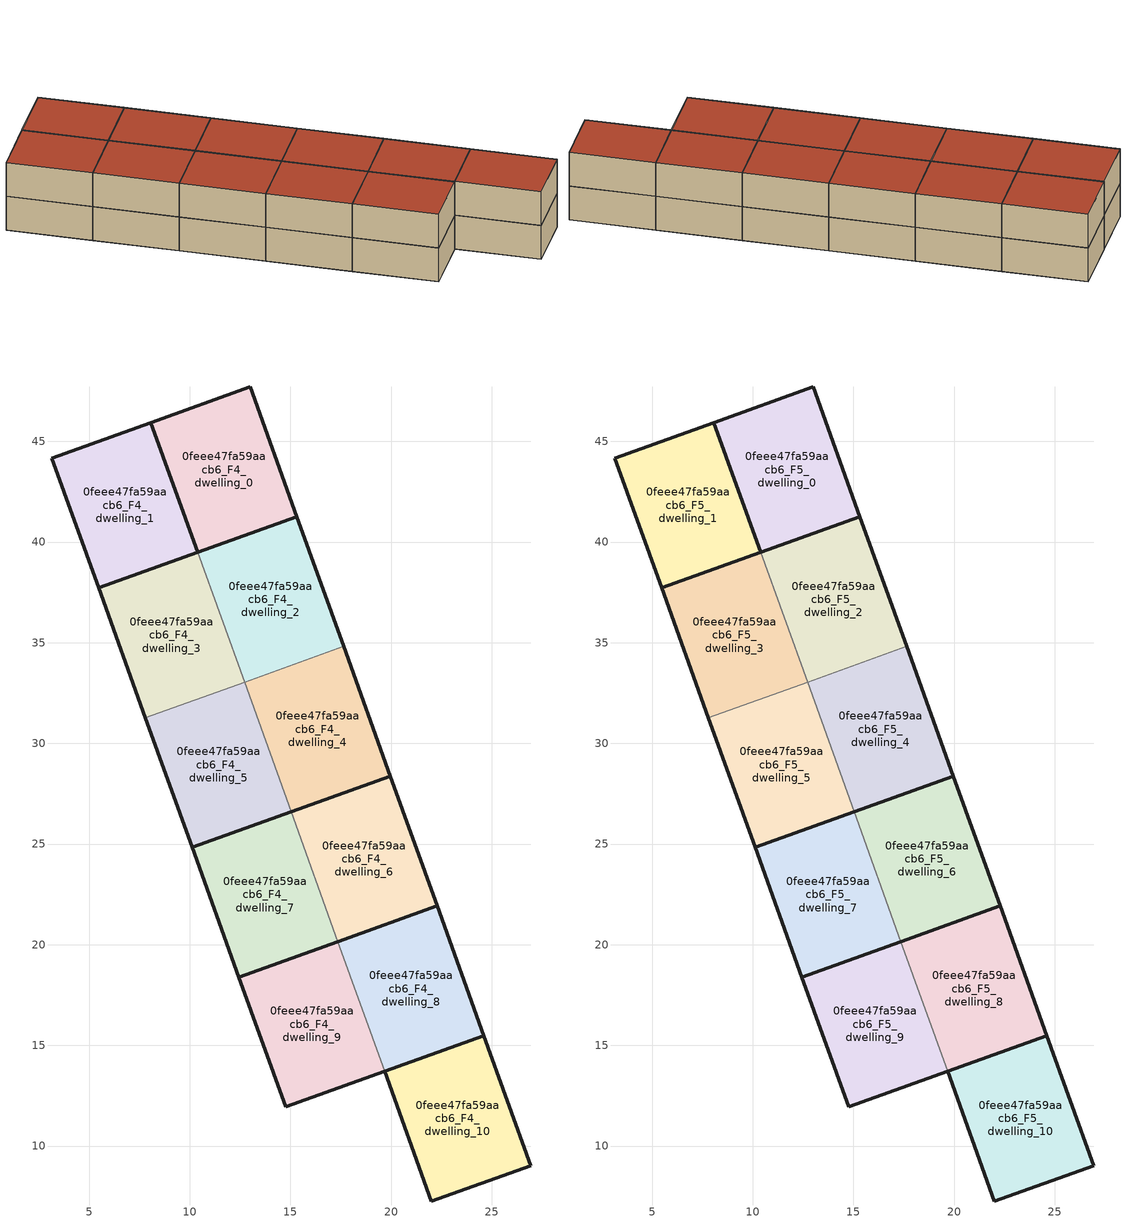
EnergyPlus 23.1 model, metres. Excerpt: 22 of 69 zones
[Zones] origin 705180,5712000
0feee47fa59aacb6_F4_dwelling_0
 floor to 0feee47fa59aacb6_F3_dwelling_0 (EU_floor_Construction): 15.32,41.26 13,47.7 8.08,45.94 10.4,39.49 z12
 wall outside (EU_wall_Construction): 8.08,45.94 13,47.7 15.32,41.26 10.4,39.49 8.08,45.94 z12:15
0feee47fa59aacb6_F4_dwelling_1
 floor to 0feee47fa59aacb6_F3_dwelling_1 (EU_floor_Construction): 10.4,39.49 8.08,45.94 3.16,44.17 5.48,37.72 z12
 wall outside (EU_wall_Construction): 10.4,39.49 5.48,37.72 3.16,44.17 8.08,45.94 10.4,39.49 z12:15
0feee47fa59aacb6_F4_dwelling_10
 floor to 0feee47fa59aacb6_F3_dwelling_10 (EU_floor_Construction): 26.93,9.03 24.6,15.48 19.69,13.71 22.01,7.27 z12
 wall outside (EU_wall_Construction): 24.6,15.48 26.93,9.03 22.01,7.27 19.69,13.71 24.6,15.48 z12:15
0feee47fa59aacb6_F4_dwelling_2
 floor to 0feee47fa59aacb6_F3_dwelling_2 (EU_floor_Construction): 17.64,34.82 15.32,41.26 10.4,39.49 12.72,33.04 z12
 wall outside (EU_wall_Construction): 10.4,39.49 15.32,41.26 17.64,34.82 z12:15
 wall to 0feee47fa59aacb6_F4_dwelling_4 (EU_wall_Construction): 17.64,34.82 12.72,33.04 z12:15
 wall to 0feee47fa59aacb6_F4_dwelling_3 (EU_wall_Construction): 12.72,33.04 10.4,39.49 z12:15
0feee47fa59aacb6_F4_dwelling_3
 floor to 0feee47fa59aacb6_F3_dwelling_3 (EU_floor_Construction): 12.72,33.04 10.4,39.49 5.48,37.72 7.8,31.27 z12
 wall outside (EU_wall_Construction): 7.8,31.27 5.48,37.72 10.4,39.49 z12:15
 wall to 0feee47fa59aacb6_F4_dwelling_5 (EU_wall_Construction): 12.72,33.04 7.8,31.27 z12:15
0feee47fa59aacb6_F4_dwelling_4
 floor to 0feee47fa59aacb6_F3_dwelling_4 (EU_floor_Construction): 19.96,28.37 17.64,34.82 12.72,33.04 15.04,26.6 z12
 wall outside (EU_wall_Construction): 17.64,34.82 19.96,28.37 15.04,26.6 z12:15
 wall to 0feee47fa59aacb6_F4_dwelling_5 (EU_wall_Construction): 15.04,26.6 12.72,33.04 z12:15
0feee47fa59aacb6_F4_dwelling_5
 floor to 0feee47fa59aacb6_F3_dwelling_5 (EU_floor_Construction): 15.04,26.6 12.72,33.04 7.8,31.27 10.12,24.83 z12
 wall outside (EU_wall_Construction): 15.04,26.6 10.12,24.83 7.8,31.27 z12:15
0feee47fa59aacb6_F4_dwelling_6
 floor to 0feee47fa59aacb6_F3_dwelling_6 (EU_floor_Construction): 22.28,21.93 19.96,28.37 15.04,26.6 17.36,20.16 z12
 wall outside (EU_wall_Construction): 15.04,26.6 19.96,28.37 22.28,21.93 17.36,20.16 z12:15
 wall to 0feee47fa59aacb6_F4_dwelling_7 (EU_wall_Construction): 17.36,20.16 15.04,26.6 z12:15
0feee47fa59aacb6_F4_dwelling_7
 floor to 0feee47fa59aacb6_F3_dwelling_7 (EU_floor_Construction): 17.36,20.16 15.04,26.6 10.12,24.83 12.44,18.38 z12
 wall outside (EU_wall_Construction): 17.36,20.16 12.44,18.38 10.12,24.83 15.04,26.6 z12:15
0feee47fa59aacb6_F4_dwelling_8
 floor to 0feee47fa59aacb6_F3_dwelling_8 (EU_floor_Construction): 24.6,15.48 22.28,21.93 17.36,20.16 19.69,13.71 z12
 wall outside (EU_wall_Construction): 17.36,20.16 22.28,21.93 24.6,15.48 19.69,13.71 z12:15
 wall to 0feee47fa59aacb6_F4_dwelling_9 (EU_wall_Construction): 19.69,13.71 17.36,20.16 z12:15
0feee47fa59aacb6_F4_dwelling_9
 floor to 0feee47fa59aacb6_F3_dwelling_9 (EU_floor_Construction): 19.69,13.71 17.36,20.16 12.44,18.38 14.76,11.94 z12
 wall outside (EU_wall_Construction): 19.69,13.71 14.77,11.94 12.44,18.38 17.36,20.16 z12:15
0feee47fa59aacb6_F5_dwelling_0
 floor to 0feee47fa59aacb6_F4_dwelling_0 (EU_floor_Construction): 15.32,41.26 13,47.7 8.08,45.94 10.4,39.49 z15
 wall outside (EU_wall_Construction): 8.08,45.94 13,47.7 15.32,41.26 10.4,39.49 8.08,45.94 z15:18
 roof outside (EU_roof_Construction): 13,47.7 15.32,41.26 10.4,39.49 8.08,45.94 z18
0feee47fa59aacb6_F5_dwelling_1
 floor to 0feee47fa59aacb6_F4_dwelling_1 (EU_floor_Construction): 10.4,39.49 8.08,45.94 3.16,44.17 5.48,37.72 z15
 wall outside (EU_wall_Construction): 10.4,39.49 5.48,37.72 3.16,44.17 8.08,45.94 10.4,39.49 z15:18
 roof outside (EU_roof_Construction): 8.08,45.94 10.4,39.49 5.48,37.72 3.16,44.17 z18
0feee47fa59aacb6_F5_dwelling_10
 floor to 0feee47fa59aacb6_F4_dwelling_10 (EU_floor_Construction): 26.93,9.03 24.6,15.48 19.69,13.71 22.01,7.27 z15
 wall outside (EU_wall_Construction): 24.6,15.48 26.93,9.03 22.01,7.27 19.69,13.71 24.6,15.48 z15:18
 roof outside (EU_roof_Construction): 24.6,15.48 26.93,9.03 22.01,7.27 19.69,13.71 z18
0feee47fa59aacb6_F5_dwelling_2
 floor to 0feee47fa59aacb6_F4_dwelling_2 (EU_floor_Construction): 17.64,34.82 15.32,41.26 10.4,39.49 12.72,33.04 z15
 wall outside (EU_wall_Construction): 10.4,39.49 15.32,41.26 17.64,34.82 z15:18
 wall to 0feee47fa59aacb6_F5_dwelling_4 (EU_wall_Construction): 17.64,34.82 12.72,33.04 z15:18
 wall to 0feee47fa59aacb6_F5_dwelling_3 (EU_wall_Construction): 12.72,33.04 10.4,39.49 z15:18
 roof outside (EU_roof_Construction): 15.32,41.26 17.64,34.82 12.72,33.04 10.4,39.49 z18
0feee47fa59aacb6_F5_dwelling_3
 floor to 0feee47fa59aacb6_F4_dwelling_3 (EU_floor_Construction): 12.72,33.04 10.4,39.49 5.48,37.72 7.8,31.27 z15
 wall outside (EU_wall_Construction): 7.8,31.27 5.48,37.72 10.4,39.49 z15:18
 wall to 0feee47fa59aacb6_F5_dwelling_5 (EU_wall_Construction): 12.72,33.04 7.8,31.27 z15:18
 roof outside (EU_roof_Construction): 10.4,39.49 12.72,33.04 7.8,31.27 5.48,37.72 z18
0feee47fa59aacb6_F5_dwelling_4
 floor to 0feee47fa59aacb6_F4_dwelling_4 (EU_floor_Construction): 19.96,28.37 17.64,34.82 12.72,33.04 15.04,26.6 z15
 wall outside (EU_wall_Construction): 17.64,34.82 19.96,28.37 15.04,26.6 z15:18
 wall to 0feee47fa59aacb6_F5_dwelling_5 (EU_wall_Construction): 15.04,26.6 12.72,33.04 z15:18
 roof outside (EU_roof_Construction): 17.64,34.82 19.96,28.37 15.04,26.6 12.72,33.04 z18
0feee47fa59aacb6_F5_dwelling_5
 floor to 0feee47fa59aacb6_F4_dwelling_5 (EU_floor_Construction): 15.04,26.6 12.72,33.04 7.8,31.27 10.12,24.83 z15
 wall outside (EU_wall_Construction): 15.04,26.6 10.12,24.83 7.8,31.27 z15:18
 roof outside (EU_roof_Construction): 12.72,33.04 15.04,26.6 10.12,24.83 7.8,31.27 z18
0feee47fa59aacb6_F5_dwelling_6
 floor to 0feee47fa59aacb6_F4_dwelling_6 (EU_floor_Construction): 22.28,21.93 19.96,28.37 15.04,26.6 17.36,20.16 z15
 wall outside (EU_wall_Construction): 15.04,26.6 19.96,28.37 22.28,21.93 17.36,20.16 z15:18
 wall to 0feee47fa59aacb6_F5_dwelling_7 (EU_wall_Construction): 17.36,20.16 15.04,26.6 z15:18
 roof outside (EU_roof_Construction): 19.96,28.37 22.28,21.93 17.36,20.16 15.04,26.6 z18
0feee47fa59aacb6_F5_dwelling_7
 floor to 0feee47fa59aacb6_F4_dwelling_7 (EU_floor_Construction): 17.36,20.16 15.04,26.6 10.12,24.83 12.44,18.38 z15
 wall outside (EU_wall_Construction): 17.36,20.16 12.44,18.38 10.12,24.83 15.04,26.6 z15:18
 roof outside (EU_roof_Construction): 15.04,26.6 17.36,20.16 12.44,18.38 10.12,24.83 z18
0feee47fa59aacb6_F5_dwelling_8
 floor to 0feee47fa59aacb6_F4_dwelling_8 (EU_floor_Construction): 24.6,15.48 22.28,21.93 17.36,20.16 19.69,13.71 z15
 wall outside (EU_wall_Construction): 17.36,20.16 22.28,21.93 24.6,15.48 19.69,13.71 z15:18
 wall to 0feee47fa59aacb6_F5_dwelling_9 (EU_wall_Construction): 19.69,13.71 17.36,20.16 z15:18
 roof outside (EU_roof_Construction): 22.28,21.93 24.6,15.48 19.69,13.71 17.36,20.16 z18
0feee47fa59aacb6_F5_dwelling_9
 floor to 0feee47fa59aacb6_F4_dwelling_9 (EU_floor_Construction): 19.69,13.71 17.36,20.16 12.44,18.38 14.76,11.94 z15
 wall outside (EU_wall_Construction): 19.69,13.71 14.77,11.94 12.44,18.38 17.36,20.16 z15:18
 roof outside (EU_roof_Construction): 17.36,20.16 19.69,13.71 14.77,11.94 12.44,18.38 z18
[Building]
EU S2 Campaign: North Axis=0; Terrain=City; Solar Distribution=FullExterior
[Site:Location]
London: Latitude=51.5; Longitude=-0.5; Time Zone=0; Elevation=25
[SizingPeriod:WeatherFileDays]
AnnualSizingPeriod: Begin Month=1; Begin Day of Month=1; End Month=12; End Day of Month=31; Day of Week for Start Day=Monday; Use Weather File Daylight Saving Period=No; Use Weather File Rain and Snow Indicators=No
[MATERIAL]
EU_InternalMass_Material: Roughness=MediumRough; Thickness=0.1; Conductivity=1; Density=1800; Specific Heat=900; Thermal Absorptance=0.9; Solar Absorptance=0.7; Visible Absorptance=0.7
[MATERIAL:NOMASS] Roughness=MediumRough; Thermal Absorptance=0.9; Solar Absorptance=0.7; Visible Absorptance=0.7
Name | Thermal Resistance
EU_wall_NoMass | 0.635353
EU_roof_NoMass | 0.675062
EU_floor_NoMass | 1.96382
[CONSTRUCTION]
EU_wall_Construction: EU_wall_NoMass
EU_roof_Construction: EU_roof_NoMass
EU_floor_Construction: EU_floor_NoMass
EU_InternalMass_Construction: EU_InternalMass_Material
[ZONE] Type=1; Multiplier=1; Ceiling Height=autocalculate; Floor Area=autocalculate; Part of Total Floor Area=Yes
Name | Volume
0feee47fa59aacb6_F4_dwelling_0; 0feee47fa59aacb6_F5_dwelling_0; 0feee47fa59aacb6_F4_dwelling_6; 0feee47fa59aacb6_F5_dwelling_6 | 107.44
0feee47fa59aacb6_F4_dwelling_1; 0feee47fa59aacb6_F5_dwelling_1 | 107.449
0feee47fa59aacb6_F4_dwelling_10; 0feee47fa59aacb6_F5_dwelling_10 | 107.448
0feee47fa59aacb6_F4_dwelling_2; 0feee47fa59aacb6_F5_dwelling_2 | 107.437
0feee47fa59aacb6_F4_dwelling_3; 0feee47fa59aacb6_F5_dwelling_3 | 107.435
0feee47fa59aacb6_F4_dwelling_4; 0feee47fa59aacb6_F5_dwelling_4 | 107.442
0feee47fa59aacb6_F4_dwelling_5; 0feee47fa59aacb6_F5_dwelling_5; 0feee47fa59aacb6_F4_dwelling_8; 0feee47fa59aacb6_F5_dwelling_8 | 107.428
0feee47fa59aacb6_F4_dwelling_7; 0feee47fa59aacb6_F5_dwelling_7 | 107.446
0feee47fa59aacb6_F4_dwelling_9; 0feee47fa59aacb6_F5_dwelling_9 | 107.439
[INTERNALMASS] Construction=EU_InternalMass_Construction
Name | Zone or ZoneList | Surface Area
0feee47fa59aacb6_F4_dwelling_0_EU_InternalMass | 0feee47fa59aacb6_F4_dwelling_0 | 42.9808
0feee47fa59aacb6_F4_dwelling_1_EU_InternalMass | 0feee47fa59aacb6_F4_dwelling_1 | 42.9756
0feee47fa59aacb6_F4_dwelling_2_EU_InternalMass | 0feee47fa59aacb6_F4_dwelling_2 | 42.9758
0feee47fa59aacb6_F4_dwelling_3_EU_InternalMass | 0feee47fa59aacb6_F4_dwelling_3 | 42.9767
0feee47fa59aacb6_F4_dwelling_4_EU_InternalMass | 0feee47fa59aacb6_F4_dwelling_4 | 42.9754
0feee47fa59aacb6_F4_dwelling_5_EU_InternalMass | 0feee47fa59aacb6_F4_dwelling_5 | 35.8166
0feee47fa59aacb6_F4_dwelling_6_EU_InternalMass | 0feee47fa59aacb6_F4_dwelling_6 | 35.8145
0feee47fa59aacb6_F4_dwelling_7_EU_InternalMass | 0feee47fa59aacb6_F4_dwelling_7 | 35.8194
0feee47fa59aacb6_F4_dwelling_8_EU_InternalMass | 0feee47fa59aacb6_F4_dwelling_8 | 35.8145
0feee47fa59aacb6_F4_dwelling_9_EU_InternalMass | 0feee47fa59aacb6_F4_dwelling_9 | 35.8194
0feee47fa59aacb6_F4_dwelling_10_EU_InternalMass | 0feee47fa59aacb6_F4_dwelling_10 | 35.8153
0feee47fa59aacb6_F5_dwelling_0_EU_InternalMass | 0feee47fa59aacb6_F5_dwelling_0 | 42.9808
0feee47fa59aacb6_F5_dwelling_1_EU_InternalMass | 0feee47fa59aacb6_F5_dwelling_1 | 42.9756
0feee47fa59aacb6_F5_dwelling_2_EU_InternalMass | 0feee47fa59aacb6_F5_dwelling_2 | 42.9758
0feee47fa59aacb6_F5_dwelling_3_EU_InternalMass | 0feee47fa59aacb6_F5_dwelling_3 | 42.9767
0feee47fa59aacb6_F5_dwelling_4_EU_InternalMass | 0feee47fa59aacb6_F5_dwelling_4 | 42.9754
0feee47fa59aacb6_F5_dwelling_5_EU_InternalMass | 0feee47fa59aacb6_F5_dwelling_5 | 35.8166
0feee47fa59aacb6_F5_dwelling_6_EU_InternalMass | 0feee47fa59aacb6_F5_dwelling_6 | 35.8145
0feee47fa59aacb6_F5_dwelling_7_EU_InternalMass | 0feee47fa59aacb6_F5_dwelling_7 | 35.8194
0feee47fa59aacb6_F5_dwelling_8_EU_InternalMass | 0feee47fa59aacb6_F5_dwelling_8 | 35.8145
0feee47fa59aacb6_F5_dwelling_9_EU_InternalMass | 0feee47fa59aacb6_F5_dwelling_9 | 35.8194
0feee47fa59aacb6_F5_dwelling_10_EU_InternalMass | 0feee47fa59aacb6_F5_dwelling_10 | 35.8153
[OTHEREQUIPMENT] Fuel Type=Electricity; Design Level Calculation Method=Watts/Area; Power per Zone Floor Area=1; Fraction Latent=0; Fraction Radiant=0; Fraction Lost=0; Carbon Dioxide Generation Rate=0; EndUse Subcategory=EU_Step8_InternalGains
Name | Zone or ZoneList or Space or SpaceList | Schedule
EU_Step8_InternalGain_0feee47fa59aacb6_F4_dwelling_0_f000 | 0feee47fa59aacb6_F4_dwelling_0 | EU_Step8_GainSchedule_0feee47fa59aacb6_F4_dwelling_0_f000
EU_Step8_InternalGain_0feee47fa59aacb6_F4_dwelling_1_f000 | 0feee47fa59aacb6_F4_dwelling_1 | EU_Step8_GainSchedule_0feee47fa59aacb6_F4_dwelling_1_f000
EU_Step8_InternalGain_0feee47fa59aacb6_F4_dwelling_2_f000 | 0feee47fa59aacb6_F4_dwelling_2 | EU_Step8_GainSchedule_0feee47fa59aacb6_F4_dwelling_2_f000
EU_Step8_InternalGain_0feee47fa59aacb6_F4_dwelling_3_f000 | 0feee47fa59aacb6_F4_dwelling_3 | EU_Step8_GainSchedule_0feee47fa59aacb6_F4_dwelling_3_f000
EU_Step8_InternalGain_0feee47fa59aacb6_F4_dwelling_4_f000 | 0feee47fa59aacb6_F4_dwelling_4 | EU_Step8_GainSchedule_0feee47fa59aacb6_F4_dwelling_4_f000
EU_Step8_InternalGain_0feee47fa59aacb6_F4_dwelling_5_f000 | 0feee47fa59aacb6_F4_dwelling_5 | EU_Step8_GainSchedule_0feee47fa59aacb6_F4_dwelling_5_f000
EU_Step8_InternalGain_0feee47fa59aacb6_F4_dwelling_6_f000 | 0feee47fa59aacb6_F4_dwelling_6 | EU_Step8_GainSchedule_0feee47fa59aacb6_F4_dwelling_6_f000
EU_Step8_InternalGain_0feee47fa59aacb6_F4_dwelling_7_f000 | 0feee47fa59aacb6_F4_dwelling_7 | EU_Step8_GainSchedule_0feee47fa59aacb6_F4_dwelling_7_f000
EU_Step8_InternalGain_0feee47fa59aacb6_F4_dwelling_8_f000 | 0feee47fa59aacb6_F4_dwelling_8 | EU_Step8_GainSchedule_0feee47fa59aacb6_F4_dwelling_8_f000
EU_Step8_InternalGain_0feee47fa59aacb6_F4_dwelling_9_f000 | 0feee47fa59aacb6_F4_dwelling_9 | EU_Step8_GainSchedule_0feee47fa59aacb6_F4_dwelling_9_f000
EU_Step8_InternalGain_0feee47fa59aacb6_F4_dwelling_10_f000 | 0feee47fa59aacb6_F4_dwelling_10 | EU_Step8_GainSchedule_0feee47fa59aacb6_F4_dwelling_10_f000
EU_Step8_InternalGain_0feee47fa59aacb6_F5_dwelling_0_f000 | 0feee47fa59aacb6_F5_dwelling_0 | EU_Step8_GainSchedule_0feee47fa59aacb6_F5_dwelling_0_f000
EU_Step8_InternalGain_0feee47fa59aacb6_F5_dwelling_1_f000 | 0feee47fa59aacb6_F5_dwelling_1 | EU_Step8_GainSchedule_0feee47fa59aacb6_F5_dwelling_1_f000
EU_Step8_InternalGain_0feee47fa59aacb6_F5_dwelling_2_f000 | 0feee47fa59aacb6_F5_dwelling_2 | EU_Step8_GainSchedule_0feee47fa59aacb6_F5_dwelling_2_f000
EU_Step8_InternalGain_0feee47fa59aacb6_F5_dwelling_3_f000 | 0feee47fa59aacb6_F5_dwelling_3 | EU_Step8_GainSchedule_0feee47fa59aacb6_F5_dwelling_3_f000
EU_Step8_InternalGain_0feee47fa59aacb6_F5_dwelling_4_f000 | 0feee47fa59aacb6_F5_dwelling_4 | EU_Step8_GainSchedule_0feee47fa59aacb6_F5_dwelling_4_f000
EU_Step8_InternalGain_0feee47fa59aacb6_F5_dwelling_5_f000 | 0feee47fa59aacb6_F5_dwelling_5 | EU_Step8_GainSchedule_0feee47fa59aacb6_F5_dwelling_5_f000
EU_Step8_InternalGain_0feee47fa59aacb6_F5_dwelling_6_f000 | 0feee47fa59aacb6_F5_dwelling_6 | EU_Step8_GainSchedule_0feee47fa59aacb6_F5_dwelling_6_f000
EU_Step8_InternalGain_0feee47fa59aacb6_F5_dwelling_7_f000 | 0feee47fa59aacb6_F5_dwelling_7 | EU_Step8_GainSchedule_0feee47fa59aacb6_F5_dwelling_7_f000
EU_Step8_InternalGain_0feee47fa59aacb6_F5_dwelling_8_f000 | 0feee47fa59aacb6_F5_dwelling_8 | EU_Step8_GainSchedule_0feee47fa59aacb6_F5_dwelling_8_f000
EU_Step8_InternalGain_0feee47fa59aacb6_F5_dwelling_9_f000 | 0feee47fa59aacb6_F5_dwelling_9 | EU_Step8_GainSchedule_0feee47fa59aacb6_F5_dwelling_9_f000
EU_Step8_InternalGain_0feee47fa59aacb6_F5_dwelling_10_f000 | 0feee47fa59aacb6_F5_dwelling_10 | EU_Step8_GainSchedule_0feee47fa59aacb6_F5_dwelling_10_f000
[ZONEVENTILATION:DESIGNFLOWRATE] Schedule=EU_AlwaysOn; Design Flow Rate Calculation Method=AirChanges/Hour; Air Changes per Hour=0.555504; Ventilation Type=Natural; Fan Pressure Rise=0; Fan Total Efficiency=1; Constant Term Coefficient=1; Temperature Term Coefficient=0; Velocity Term Coefficient=0; Velocity Squared Term Coefficient=0; Minimum Indoor Temperature=-100; Maximum Indoor Temperature=100; Delta Temperature=-100; Minimum Outdoor Temperature=-100; Maximum Outdoor Temperature=100; Maximum Wind Speed=40
Name | Zone or ZoneList or Space or SpaceList
EU_ConstantAir_0feee47fa59aacb6_F4_dwelling_0 | 0feee47fa59aacb6_F4_dwelling_0
EU_ConstantAir_0feee47fa59aacb6_F4_dwelling_1 | 0feee47fa59aacb6_F4_dwelling_1
EU_ConstantAir_0feee47fa59aacb6_F4_dwelling_2 | 0feee47fa59aacb6_F4_dwelling_2
EU_ConstantAir_0feee47fa59aacb6_F4_dwelling_3 | 0feee47fa59aacb6_F4_dwelling_3
EU_ConstantAir_0feee47fa59aacb6_F4_dwelling_4 | 0feee47fa59aacb6_F4_dwelling_4
EU_ConstantAir_0feee47fa59aacb6_F4_dwelling_5 | 0feee47fa59aacb6_F4_dwelling_5
EU_ConstantAir_0feee47fa59aacb6_F4_dwelling_6 | 0feee47fa59aacb6_F4_dwelling_6
EU_ConstantAir_0feee47fa59aacb6_F4_dwelling_7 | 0feee47fa59aacb6_F4_dwelling_7
EU_ConstantAir_0feee47fa59aacb6_F4_dwelling_8 | 0feee47fa59aacb6_F4_dwelling_8
EU_ConstantAir_0feee47fa59aacb6_F4_dwelling_9 | 0feee47fa59aacb6_F4_dwelling_9
EU_ConstantAir_0feee47fa59aacb6_F4_dwelling_10 | 0feee47fa59aacb6_F4_dwelling_10
EU_ConstantAir_0feee47fa59aacb6_F5_dwelling_0 | 0feee47fa59aacb6_F5_dwelling_0
EU_ConstantAir_0feee47fa59aacb6_F5_dwelling_1 | 0feee47fa59aacb6_F5_dwelling_1
EU_ConstantAir_0feee47fa59aacb6_F5_dwelling_2 | 0feee47fa59aacb6_F5_dwelling_2
EU_ConstantAir_0feee47fa59aacb6_F5_dwelling_3 | 0feee47fa59aacb6_F5_dwelling_3
EU_ConstantAir_0feee47fa59aacb6_F5_dwelling_4 | 0feee47fa59aacb6_F5_dwelling_4
EU_ConstantAir_0feee47fa59aacb6_F5_dwelling_5 | 0feee47fa59aacb6_F5_dwelling_5
EU_ConstantAir_0feee47fa59aacb6_F5_dwelling_6 | 0feee47fa59aacb6_F5_dwelling_6
EU_ConstantAir_0feee47fa59aacb6_F5_dwelling_7 | 0feee47fa59aacb6_F5_dwelling_7
EU_ConstantAir_0feee47fa59aacb6_F5_dwelling_8 | 0feee47fa59aacb6_F5_dwelling_8
EU_ConstantAir_0feee47fa59aacb6_F5_dwelling_9 | 0feee47fa59aacb6_F5_dwelling_9
EU_ConstantAir_0feee47fa59aacb6_F5_dwelling_10 | 0feee47fa59aacb6_F5_dwelling_10
[HVACTEMPLATE:THERMOSTAT] Constant Heating Setpoint=20; Constant Cooling Setpoint=50
EU_HeatOnly_0feee47fa59aacb6_F0_dwelling_0; EU_HeatOnly_0feee47fa59aacb6_F0_dwelling_1; EU_HeatOnly_0feee47fa59aacb6_F0_dwelling_2; EU_HeatOnly_0feee47fa59aacb6_F0_dwelling_3; EU_HeatOnly_0feee47fa59aacb6_F0_dwelling_4; EU_HeatOnly_0feee47fa59aacb6_F0_dwelling_5; EU_HeatOnly_0feee47fa59aacb6_F0_dwelling_6; EU_HeatOnly_0feee47fa59aacb6_F0_dwelling_7; EU_HeatOnly_0feee47fa59aacb6_F0_dwelling_8; EU_HeatOnly_0feee47fa59aacb6_F0_dwelling_9; EU_HeatOnly_0feee47fa59aacb6_F0_dwelling_10; EU_HeatOnly_0feee47fa59aacb6_F0_dwelling_11; EU_HeatOnly_0feee47fa59aacb6_F1_dwelling_0; EU_HeatOnly_0feee47fa59aacb6_F1_dwelling_1; EU_HeatOnly_0feee47fa59aacb6_F1_dwelling_2; EU_HeatOnly_0feee47fa59aacb6_F1_dwelling_3; EU_HeatOnly_0feee47fa59aacb6_F1_dwelling_4; EU_HeatOnly_0feee47fa59aacb6_F1_dwelling_5; EU_HeatOnly_0feee47fa59aacb6_F1_dwelling_6; EU_HeatOnly_0feee47fa59aacb6_F1_dwelling_7; EU_HeatOnly_0feee47fa59aacb6_F1_dwelling_8; EU_HeatOnly_0feee47fa59aacb6_F1_dwelling_9; EU_HeatOnly_0feee47fa59aacb6_F1_dwelling_10; EU_HeatOnly_0feee47fa59aacb6_F1_dwelling_11; EU_HeatOnly_0feee47fa59aacb6_F2_dwelling_0; EU_HeatOnly_0feee47fa59aacb6_F2_dwelling_1; EU_HeatOnly_0feee47fa59aacb6_F2_dwelling_2; EU_HeatOnly_0feee47fa59aacb6_F2_dwelling_3; EU_HeatOnly_0feee47fa59aacb6_F2_dwelling_4; EU_HeatOnly_0feee47fa59aacb6_F2_dwelling_5; EU_HeatOnly_0feee47fa59aacb6_F2_dwelling_6; EU_HeatOnly_0feee47fa59aacb6_F2_dwelling_7; EU_HeatOnly_0feee47fa59aacb6_F2_dwelling_8; EU_HeatOnly_0feee47fa59aacb6_F2_dwelling_9; EU_HeatOnly_0feee47fa59aacb6_F2_dwelling_10; EU_HeatOnly_0feee47fa59aacb6_F2_dwelling_11; EU_HeatOnly_0feee47fa59aacb6_F3_dwelling_0; EU_HeatOnly_0feee47fa59aacb6_F3_dwelling_1; EU_HeatOnly_0feee47fa59aacb6_F3_dwelling_2; EU_HeatOnly_0feee47fa59aacb6_F3_dwelling_3; EU_HeatOnly_0feee47fa59aacb6_F3_dwelling_4; EU_HeatOnly_0feee47fa59aacb6_F3_dwelling_5; EU_HeatOnly_0feee47fa59aacb6_F3_dwelling_6; EU_HeatOnly_0feee47fa59aacb6_F3_dwelling_7; EU_HeatOnly_0feee47fa59aacb6_F3_dwelling_8; EU_HeatOnly_0feee47fa59aacb6_F3_dwelling_9; EU_HeatOnly_0feee47fa59aacb6_F3_dwelling_10; EU_HeatOnly_0feee47fa59aacb6_F4_dwelling_0; EU_HeatOnly_0feee47fa59aacb6_F4_dwelling_1; EU_HeatOnly_0feee47fa59aacb6_F4_dwelling_2; EU_HeatOnly_0feee47fa59aacb6_F4_dwelling_3; EU_HeatOnly_0feee47fa59aacb6_F4_dwelling_4; EU_HeatOnly_0feee47fa59aacb6_F4_dwelling_5; EU_HeatOnly_0feee47fa59aacb6_F4_dwelling_6; EU_HeatOnly_0feee47fa59aacb6_F4_dwelling_7; EU_HeatOnly_0feee47fa59aacb6_F4_dwelling_8; EU_HeatOnly_0feee47fa59aacb6_F4_dwelling_9; EU_HeatOnly_0feee47fa59aacb6_F4_dwelling_10; EU_HeatOnly_0feee47fa59aacb6_F5_dwelling_0; EU_HeatOnly_0feee47fa59aacb6_F5_dwelling_1; EU_HeatOnly_0feee47fa59aacb6_F5_dwelling_2; EU_HeatOnly_0feee47fa59aacb6_F5_dwelling_3; EU_HeatOnly_0feee47fa59aacb6_F5_dwelling_4; EU_HeatOnly_0feee47fa59aacb6_F5_dwelling_5; EU_HeatOnly_0feee47fa59aacb6_F5_dwelling_6; EU_HeatOnly_0feee47fa59aacb6_F5_dwelling_7; EU_HeatOnly_0feee47fa59aacb6_F5_dwelling_8; EU_HeatOnly_0feee47fa59aacb6_F5_dwelling_9; EU_HeatOnly_0feee47fa59aacb6_F5_dwelling_10
[HVACTEMPLATE:ZONE:IDEALLOADSAIRSYSTEM] System Availability Schedule=EU_AlwaysOn; Maximum Heating Supply Air Temperature=50; Minimum Cooling Supply Air Temperature=13; Maximum Heating Supply Air Humidity Ratio=0.0156; Minimum Cooling Supply Air Humidity Ratio=0.0077; Heating Limit=NoLimit; Cooling Limit=NoLimit; Heating Availability Schedule=EU_AlwaysOn; Cooling Availability Schedule=EU_CoolingOff; Dehumidification Control Type=ConstantSensibleHeatRatio; Cooling Sensible Heat Ratio=0.7; Dehumidification Setpoint=60; Humidification Control Type=None; Humidification Setpoint=30; Outdoor Air Method=None; Outdoor Air Flow Rate per Person=0.00944; Outdoor Air Flow Rate per Zone Floor Area=0; Outdoor Air Flow Rate per Zone=0; Demand Controlled Ventilation Type=None; Outdoor Air Economizer Type=NoEconomizer; Heat Recovery Type=None; Sensible Heat Recovery Effectiveness=0.7; Latent Heat Recovery Effectiveness=0.65
Name | Template Thermostat
0feee47fa59aacb6_F4_dwelling_0 | EU_HeatOnly_0feee47fa59aacb6_F4_dwelling_0
0feee47fa59aacb6_F4_dwelling_1 | EU_HeatOnly_0feee47fa59aacb6_F4_dwelling_1
0feee47fa59aacb6_F4_dwelling_2 | EU_HeatOnly_0feee47fa59aacb6_F4_dwelling_2
0feee47fa59aacb6_F4_dwelling_3 | EU_HeatOnly_0feee47fa59aacb6_F4_dwelling_3
0feee47fa59aacb6_F4_dwelling_4 | EU_HeatOnly_0feee47fa59aacb6_F4_dwelling_4
0feee47fa59aacb6_F4_dwelling_5 | EU_HeatOnly_0feee47fa59aacb6_F4_dwelling_5
0feee47fa59aacb6_F4_dwelling_6 | EU_HeatOnly_0feee47fa59aacb6_F4_dwelling_6
0feee47fa59aacb6_F4_dwelling_7 | EU_HeatOnly_0feee47fa59aacb6_F4_dwelling_7
0feee47fa59aacb6_F4_dwelling_8 | EU_HeatOnly_0feee47fa59aacb6_F4_dwelling_8
0feee47fa59aacb6_F4_dwelling_9 | EU_HeatOnly_0feee47fa59aacb6_F4_dwelling_9
0feee47fa59aacb6_F4_dwelling_10 | EU_HeatOnly_0feee47fa59aacb6_F4_dwelling_10
0feee47fa59aacb6_F5_dwelling_0 | EU_HeatOnly_0feee47fa59aacb6_F5_dwelling_0
0feee47fa59aacb6_F5_dwelling_1 | EU_HeatOnly_0feee47fa59aacb6_F5_dwelling_1
0feee47fa59aacb6_F5_dwelling_2 | EU_HeatOnly_0feee47fa59aacb6_F5_dwelling_2
0feee47fa59aacb6_F5_dwelling_3 | EU_HeatOnly_0feee47fa59aacb6_F5_dwelling_3
0feee47fa59aacb6_F5_dwelling_4 | EU_HeatOnly_0feee47fa59aacb6_F5_dwelling_4
0feee47fa59aacb6_F5_dwelling_5 | EU_HeatOnly_0feee47fa59aacb6_F5_dwelling_5
0feee47fa59aacb6_F5_dwelling_6 | EU_HeatOnly_0feee47fa59aacb6_F5_dwelling_6
0feee47fa59aacb6_F5_dwelling_7 | EU_HeatOnly_0feee47fa59aacb6_F5_dwelling_7
0feee47fa59aacb6_F5_dwelling_8 | EU_HeatOnly_0feee47fa59aacb6_F5_dwelling_8
0feee47fa59aacb6_F5_dwelling_9 | EU_HeatOnly_0feee47fa59aacb6_F5_dwelling_9
0feee47fa59aacb6_F5_dwelling_10 | EU_HeatOnly_0feee47fa59aacb6_F5_dwelling_10
[SIZING:ZONE] Zone Cooling Design Supply Air Temperature Input Method=SupplyAirTemperature; Zone Cooling Design Supply Air Temperature=13; Zone Heating Design Supply Air Temperature Input Method=SupplyAirTemperature; Zone Heating Design Supply Air Temperature=50; Zone Cooling Design Supply Air Humidity Ratio=0.008; Zone Heating Design Supply Air Humidity Ratio=0.008; Cooling Design Air Flow Method=DesignDay; Cooling Design Air Flow Rate=0; Cooling Minimum Air Flow per Zone Floor Area=0.000762; Cooling Minimum Air Flow=0; Cooling Minimum Air Flow Fraction=0.2; Heating Design Air Flow Method=DesignDay; Heating Design Air Flow Rate=0; Heating Maximum Air Flow per Zone Floor Area=0.002032; Heating Maximum Air Flow=0.141576; Heating Maximum Air Flow Fraction=0.3; Account for Dedicated Outdoor Air System=No; Dedicated Outdoor Air System Control Strategy=NeutralSupplyAir; Dedicated Outdoor Air Low Setpoint Temperature for Design=autosize; Dedicated Outdoor Air High Setpoint Temperature for Design=autosize; Zone Load Sizing Method=Sensible Load Only No Latent Load; Zone Latent Cooling Design Supply Air Humidity Ratio Input Method=HumidityRatioDifference; Zone Cooling Design Supply Air Humidity Ratio Difference=0.005; Zone Latent Heating Design Supply Air Humidity Ratio Input Method=HumidityRatioDifference; Zone Humidification Design Supply Air Humidity Ratio Difference=0.005
0feee47fa59aacb6_F4_dwelling_0; 0feee47fa59aacb6_F4_dwelling_1; 0feee47fa59aacb6_F4_dwelling_2; 0feee47fa59aacb6_F4_dwelling_3; 0feee47fa59aacb6_F4_dwelling_4; 0feee47fa59aacb6_F4_dwelling_5; 0feee47fa59aacb6_F4_dwelling_6; 0feee47fa59aacb6_F4_dwelling_7; 0feee47fa59aacb6_F4_dwelling_8; 0feee47fa59aacb6_F4_dwelling_9; 0feee47fa59aacb6_F4_dwelling_10; 0feee47fa59aacb6_F5_dwelling_0; 0feee47fa59aacb6_F5_dwelling_1; 0feee47fa59aacb6_F5_dwelling_2; 0feee47fa59aacb6_F5_dwelling_3; 0feee47fa59aacb6_F5_dwelling_4; 0feee47fa59aacb6_F5_dwelling_5; 0feee47fa59aacb6_F5_dwelling_6; 0feee47fa59aacb6_F5_dwelling_7; 0feee47fa59aacb6_F5_dwelling_8; 0feee47fa59aacb6_F5_dwelling_9; 0feee47fa59aacb6_F5_dwelling_10
[SCHEDULE:CONSTANT]
Name | Hourly Value
EU_AlwaysOn | 1
EU_CoolingOff | 0
[SCHEDULE:FILE] Column Number=1; Rows to Skip at Top=0; Number of Hours of Data=8760; Column Separator=Comma; Interpolate to Timestep=No; Minutes per Item=60; Adjust Schedule for Daylight Savings=Yes
Name | File
EU_Step8_GainSchedule_0feee47fa59aacb6_F4_dwelling_0_f000 | ../../schedules/0feee47fa59aacb6/0feee47fa59aacb6_F4_dwelling_0_f000_gain.csv
EU_Step8_GainSchedule_0feee47fa59aacb6_F4_dwelling_1_f000 | ../../schedules/0feee47fa59aacb6/0feee47fa59aacb6_F4_dwelling_1_f000_gain.csv
EU_Step8_GainSchedule_0feee47fa59aacb6_F4_dwelling_2_f000 | ../../schedules/0feee47fa59aacb6/0feee47fa59aacb6_F4_dwelling_2_f000_gain.csv
EU_Step8_GainSchedule_0feee47fa59aacb6_F4_dwelling_3_f000 | ../../schedules/0feee47fa59aacb6/0feee47fa59aacb6_F4_dwelling_3_f000_gain.csv
EU_Step8_GainSchedule_0feee47fa59aacb6_F4_dwelling_4_f000 | ../../schedules/0feee47fa59aacb6/0feee47fa59aacb6_F4_dwelling_4_f000_gain.csv
EU_Step8_GainSchedule_0feee47fa59aacb6_F4_dwelling_5_f000 | ../../schedules/0feee47fa59aacb6/0feee47fa59aacb6_F4_dwelling_5_f000_gain.csv
EU_Step8_GainSchedule_0feee47fa59aacb6_F4_dwelling_6_f000 | ../../schedules/0feee47fa59aacb6/0feee47fa59aacb6_F4_dwelling_6_f000_gain.csv
EU_Step8_GainSchedule_0feee47fa59aacb6_F4_dwelling_7_f000 | ../../schedules/0feee47fa59aacb6/0feee47fa59aacb6_F4_dwelling_7_f000_gain.csv
EU_Step8_GainSchedule_0feee47fa59aacb6_F4_dwelling_8_f000 | ../../schedules/0feee47fa59aacb6/0feee47fa59aacb6_F4_dwelling_8_f000_gain.csv
EU_Step8_GainSchedule_0feee47fa59aacb6_F4_dwelling_9_f000 | ../../schedules/0feee47fa59aacb6/0feee47fa59aacb6_F4_dwelling_9_f000_gain.csv
EU_Step8_GainSchedule_0feee47fa59aacb6_F4_dwelling_10_f000 | ../../schedules/0feee47fa59aacb6/0feee47fa59aacb6_F4_dwelling_10_f000_gain.csv
EU_Step8_GainSchedule_0feee47fa59aacb6_F5_dwelling_0_f000 | ../../schedules/0feee47fa59aacb6/0feee47fa59aacb6_F5_dwelling_0_f000_gain.csv
EU_Step8_GainSchedule_0feee47fa59aacb6_F5_dwelling_1_f000 | ../../schedules/0feee47fa59aacb6/0feee47fa59aacb6_F5_dwelling_1_f000_gain.csv
EU_Step8_GainSchedule_0feee47fa59aacb6_F5_dwelling_2_f000 | ../../schedules/0feee47fa59aacb6/0feee47fa59aacb6_F5_dwelling_2_f000_gain.csv
EU_Step8_GainSchedule_0feee47fa59aacb6_F5_dwelling_3_f000 | ../../schedules/0feee47fa59aacb6/0feee47fa59aacb6_F5_dwelling_3_f000_gain.csv
EU_Step8_GainSchedule_0feee47fa59aacb6_F5_dwelling_4_f000 | ../../schedules/0feee47fa59aacb6/0feee47fa59aacb6_F5_dwelling_4_f000_gain.csv
EU_Step8_GainSchedule_0feee47fa59aacb6_F5_dwelling_5_f000 | ../../schedules/0feee47fa59aacb6/0feee47fa59aacb6_F5_dwelling_5_f000_gain.csv
EU_Step8_GainSchedule_0feee47fa59aacb6_F5_dwelling_6_f000 | ../../schedules/0feee47fa59aacb6/0feee47fa59aacb6_F5_dwelling_6_f000_gain.csv
EU_Step8_GainSchedule_0feee47fa59aacb6_F5_dwelling_7_f000 | ../../schedules/0feee47fa59aacb6/0feee47fa59aacb6_F5_dwelling_7_f000_gain.csv
EU_Step8_GainSchedule_0feee47fa59aacb6_F5_dwelling_8_f000 | ../../schedules/0feee47fa59aacb6/0feee47fa59aacb6_F5_dwelling_8_f000_gain.csv
EU_Step8_GainSchedule_0feee47fa59aacb6_F5_dwelling_9_f000 | ../../schedules/0feee47fa59aacb6/0feee47fa59aacb6_F5_dwelling_9_f000_gain.csv
EU_Step8_GainSchedule_0feee47fa59aacb6_F5_dwelling_10_f000 | ../../schedules/0feee47fa59aacb6/0feee47fa59aacb6_F5_dwelling_10_f000_gain.csv
